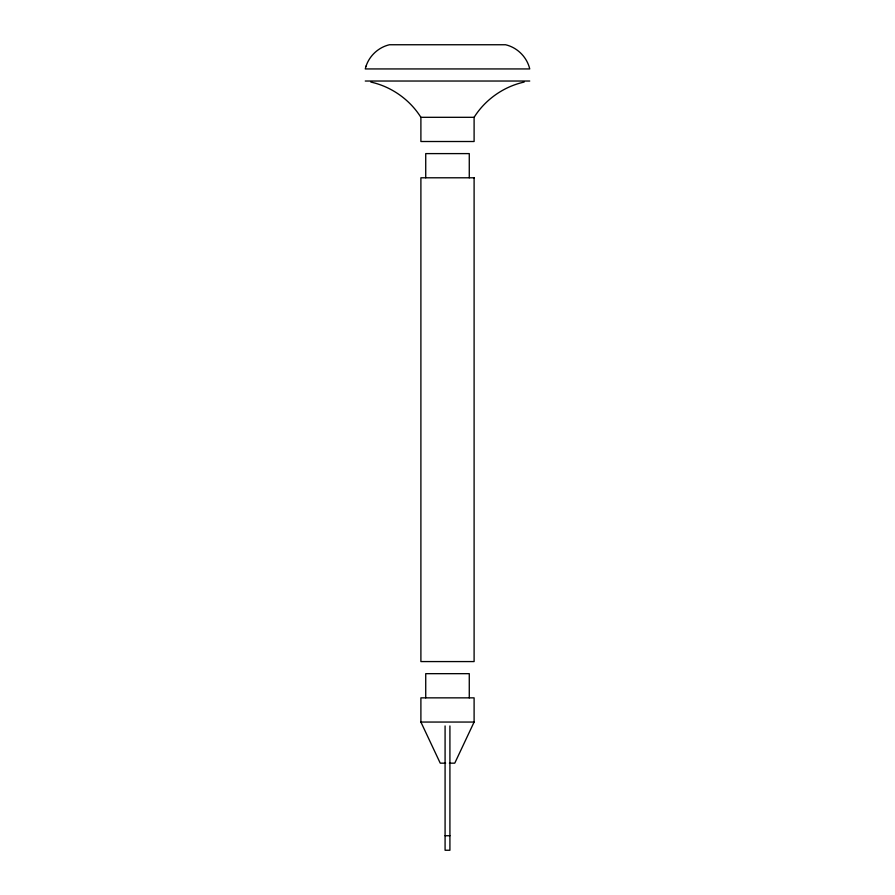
<?xml version="1.0" encoding="UTF-8"?>
<svg xmlns="http://www.w3.org/2000/svg" width="895" height="895" viewBox="0 0 895 895"><rect width="100%" height="100%" fill="white"/><g stroke="black" fill="none" stroke-linecap="round" stroke-linejoin="round"><path stroke-width="1.34" d="M445.62 763.166L440.239 763.166L420.896 722.052L420.896 697.854L474.104 697.854L474.104 722.052L454.761 763.166L449.379 763.166M370.866 82.071C391.35 86.602 409.742 99.558 420.896 117.312L420.896 141.511L474.104 141.511L474.104 117.312C485.258 99.558 503.65 86.602 524.134 82.071M365.261 81.031L529.739 81.031M420.896 117.312L474.104 117.312M420.896 722.052L474.104 722.052M445.083 835.74L449.916 835.74M469.271 177.792L469.271 153.604L425.729 153.604L425.729 177.792M469.271 697.854L469.271 673.666L425.729 673.666L425.729 697.854M449.916 725.957L449.916 850.25L445.083 850.25L445.083 725.957M366.089 66.062L365.261 68.937L529.739 68.937C527.032 57.179 517.31 47.457 505.552 44.75L389.448 44.75C378.686 47.256 369.568 55.568 366.089 66.062M474.104 177.792L420.896 177.792L420.896 661.573L474.104 661.573L474.104 177.792"/></g></svg>
